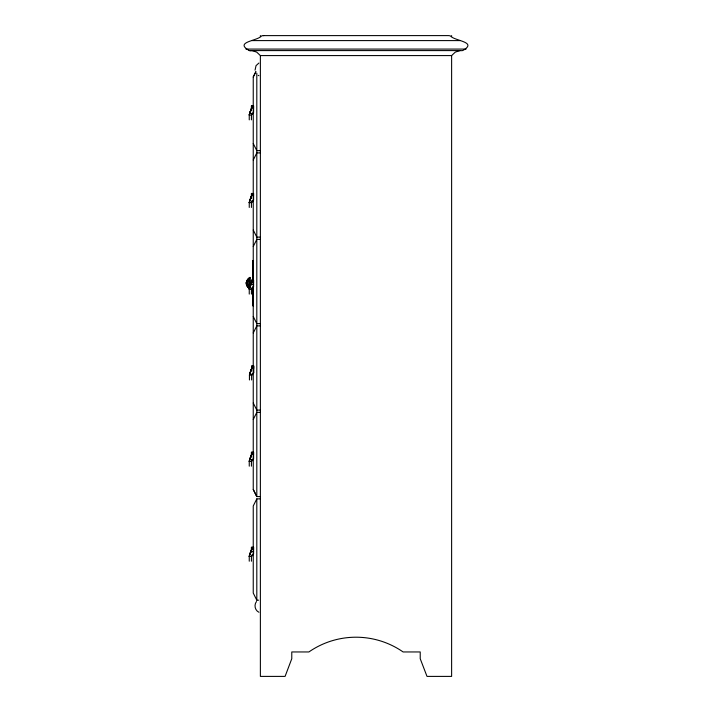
<?xml version="1.0" encoding="UTF-8"?>
<svg xmlns="http://www.w3.org/2000/svg" width="712" height="712" viewBox="0 0 712 712"><rect width="100%" height="100%" fill="white"/><g stroke="black" fill="none" stroke-linecap="round" stroke-linejoin="round"><path stroke-width="1.07" d="M249.253 119.874L249.253 115.05A10.6 1.415 -75.5 0 1 251.292 108.874L251.416 108.562M249.253 294.092L249.253 289.268A10.6 1.415 -75.5 0 1 251.292 283.091L251.416 282.789M249.44 379.977L249.44 375.144A10.6 1.415 -75.5 0 1 251.478 368.967L251.603 368.665M251.416 454.87L251.292 455.182A10.6 1.415 -75.5 0 0 249.253 461.358L249.253 466.182M253.588 112.692L253.107 113.252A12.878 2.519 -48.9 0 0 251.425 115.05L249.253 115.05A10.983 1.558 -76.4 0 1 251.274 108.847L251.416 108.518M253.588 286.909L253.107 287.47A12.878 2.519 -48.9 0 0 251.425 289.268L249.253 289.268A10.983 1.558 -76.4 0 1 251.274 283.065L251.416 282.744M253.775 372.785L253.294 373.355A12.878 2.519 -48.9 0 0 251.612 375.144L249.44 375.144A10.983 1.558 -76.4 0 1 251.461 368.941L251.603 368.62M251.416 454.826L251.274 455.155A10.983 1.558 -76.4 0 0 249.253 461.358L251.425 461.358A12.878 2.519 -48.9 0 1 253.107 459.56L253.588 459M253.241 76.985L255.92 71.636L253.241 76.941L253.241 489.491L256.81 496.576L260.378 496.576M260.378 498.863L256.81 498.863L253.241 505.992L253.241 593.052L256.81 600.189L258.598 600.189M253.241 160.004L256.81 152.911L260.378 152.911M253.241 246.486L256.81 239.401L260.378 239.401M253.241 332.976L256.81 325.882L260.378 325.882M253.241 419.457L256.81 412.373L260.378 412.373M256.489 601.533C253.801 604.862 254.949 610.469 258.901 612.258M263.796 35.6A13.323 9.416 -90 0 0 261.544 35.974C257.361 41.047 233.972 41.83 249.155 50.516A15.94 11.276 90 0 0 251.817 50.588L256.676 52.092L260.378 55.581L260.378 676.4L285.085 676.4L291.778 658.733L291.778 651.952L308.901 651.952A82.61 82.61 0 0 1 403.099 651.952L420.222 651.952L420.222 658.733L427.004 676.4L451.622 676.4L451.622 55.581L455.324 52.092L460.183 50.588A15.94 11.276 -90 0 0 462.844 50.516C478.028 41.83 454.639 41.047 450.456 35.983A13.421 9.487 -90 0 0 448.195 35.6L263.342 35.618M258.901 63.039L256.035 65.646L255.056 70.168M251.817 40.593L460.183 40.593M245.925 49.084L466.075 49.084M460.183 50.588L251.817 50.588A15.94 11.276 -90 0 1 249.155 50.516M260.378 55.581L451.622 55.581M251.416 106.097L253.588 106.097M251.416 107.165L253.588 107.165M251.416 108.064L253.588 108.064M260.378 150.632L256.81 150.632L253.241 143.539M251.416 193.673L253.588 193.673M251.416 194.741L253.588 194.741M251.416 195.64L253.588 195.64M260.378 237.114L256.81 237.114L253.241 230.029M253.241 260.503L252.76 260.503L252.76 280.412M251.416 280.314L253.588 280.314M251.416 281.382L253.588 281.382M251.416 282.29L253.588 282.29M246.325 283.216L249.974 283.216M251.416 284.462L253.588 284.462M253.241 305.857L252.76 305.857L252.76 287.052M260.378 323.604L256.81 323.604L253.241 316.52M251.603 366.199L253.775 366.199M251.603 367.258L253.775 367.258M251.603 368.166L253.775 368.166M260.378 410.094L256.81 410.094L253.241 403.001M251.416 452.405L253.588 452.405M251.416 453.473L253.588 453.473M251.416 454.372L253.588 454.372M251.416 547.439L253.588 547.439M251.416 548.507L253.588 548.507M251.416 549.415L253.588 549.415M251.416 551.586L253.588 551.586M258.216 75.339L258.901 75.721M253.241 489.438L256.81 496.576L256.81 73.176M451.622 35.6L451.622 36.508M260.378 35.6L260.378 36.508M256.81 498.863L256.81 600.189M253.588 200.268L253.107 200.829A12.878 2.519 -48.9 0 0 251.425 202.626L251.425 207.45M253.588 554.034L253.107 554.603A12.878 2.519 -48.9 0 0 251.425 556.392L251.425 561.216M251.603 282.201L251.603 283.741M251.603 370.881L251.603 365.977L253.775 366.004L253.775 372.349A13.119 2.421 -55 0 0 251.612 375.144L251.612 379.977M251.416 110.778L251.416 105.874L253.588 105.91L253.588 112.256A13.119 2.421 -55 0 0 251.425 115.05L251.425 119.874M251.416 198.354L251.416 193.45L253.588 193.486L253.588 199.832A13.119 2.421 -55 0 0 251.425 202.626L249.253 202.626L249.253 207.45M251.416 284.996L251.416 280.101L253.588 280.127L253.588 286.473A13.119 2.421 -55 0 0 251.425 289.268L251.425 294.092M251.416 457.086L251.416 452.191L253.588 452.218L253.588 458.564A13.119 2.421 -55 0 0 251.425 461.358L251.425 466.182M251.416 552.12L251.416 547.225L253.588 547.252L253.588 553.598A13.119 2.421 -55 0 0 251.425 556.392L249.253 556.392L249.253 561.216M251.959 373.951A9.336 1.317 -74.8 0 0 251.612 375.144A10.6 1.415 -75.5 0 1 251.808 374.441M251.425 461.358A9.336 1.317 -74.8 0 1 251.594 460.753M251.772 460.166A9.336 1.317 -74.8 0 1 251.95 459.587M251.621 460.655A10.6 1.415 -75.5 0 1 252.021 459.284M251.594 288.672A9.336 1.317 -74.8 0 0 251.425 289.268A10.6 1.415 -75.5 0 1 251.817 287.87M251.594 202.021A9.336 1.317 -74.8 0 0 251.425 202.626A10.6 1.415 -75.5 0 1 251.817 201.229M251.772 201.434A9.336 1.317 -74.8 0 1 251.95 200.855M251.594 114.445A9.336 1.317 -74.8 0 0 251.425 115.05A10.6 1.415 -75.5 0 1 251.817 113.653M251.772 113.858A9.336 1.317 -74.8 0 1 251.95 113.279M251.817 554.995A10.6 1.415 -75.5 0 0 251.425 556.392A9.336 1.317 -74.8 0 1 251.594 555.796M246.325 283.056A7.44 1.922 0 0 1 249.974 281.694M246.325 282.913A7.44 3.72 0 0 1 249.974 280.279M246.325 282.789A7.44 5.26 0 0 1 249.974 279.068M249.974 278.134A7.44 6.444 0 0 0 246.325 282.7A7.44 7.191 0 0 1 249.974 277.547M246.325 282.62A7.44 7.44 0 0 1 249.974 277.342L249.974 288.298A7.44 6.444 0 0 1 246.325 283.732A7.44 5.26 0 0 0 249.974 287.363M249.974 286.153A7.44 3.72 0 0 1 246.325 283.51M249.974 284.729A7.44 1.922 0 0 1 246.325 283.367M249.458 288.574A7.44 7.191 0 0 1 246.325 283.794A7.44 7.44 0 0 0 249.458 288.76M251.416 196.138L251.292 196.45A10.6 1.415 -75.5 0 0 249.253 202.626A9.932 1.504 -75.8 0 1 251.416 196.485A9.336 1.317 -74.8 0 0 249.253 202.626A10.983 1.558 -76.4 0 1 251.274 196.423L251.416 196.094M251.416 549.913L251.292 550.216A10.983 1.558 -76.4 0 0 249.253 556.392A9.336 1.317 -74.8 0 1 251.416 550.251A9.932 1.504 -75.8 0 0 249.253 556.392A10.6 1.415 -75.5 0 1 251.292 550.216L251.416 549.869M251.612 283.216L250.891 282.833A4.788 0.623 0 0 1 251.612 283.189M251.603 369.003A9.336 1.317 -74.8 0 0 249.44 375.144A9.932 1.504 -75.8 0 1 251.603 369.003M251.416 455.217A9.932 1.504 -75.8 0 0 249.253 461.358A9.336 1.317 -74.8 0 1 251.416 455.217M251.416 283.127A9.932 1.504 -75.8 0 0 249.253 289.268A9.336 1.317 -74.8 0 1 251.416 283.127M251.416 108.909A9.932 1.504 -75.8 0 0 249.253 115.05A9.336 1.317 -74.8 0 1 251.416 108.909"/></g></svg>
